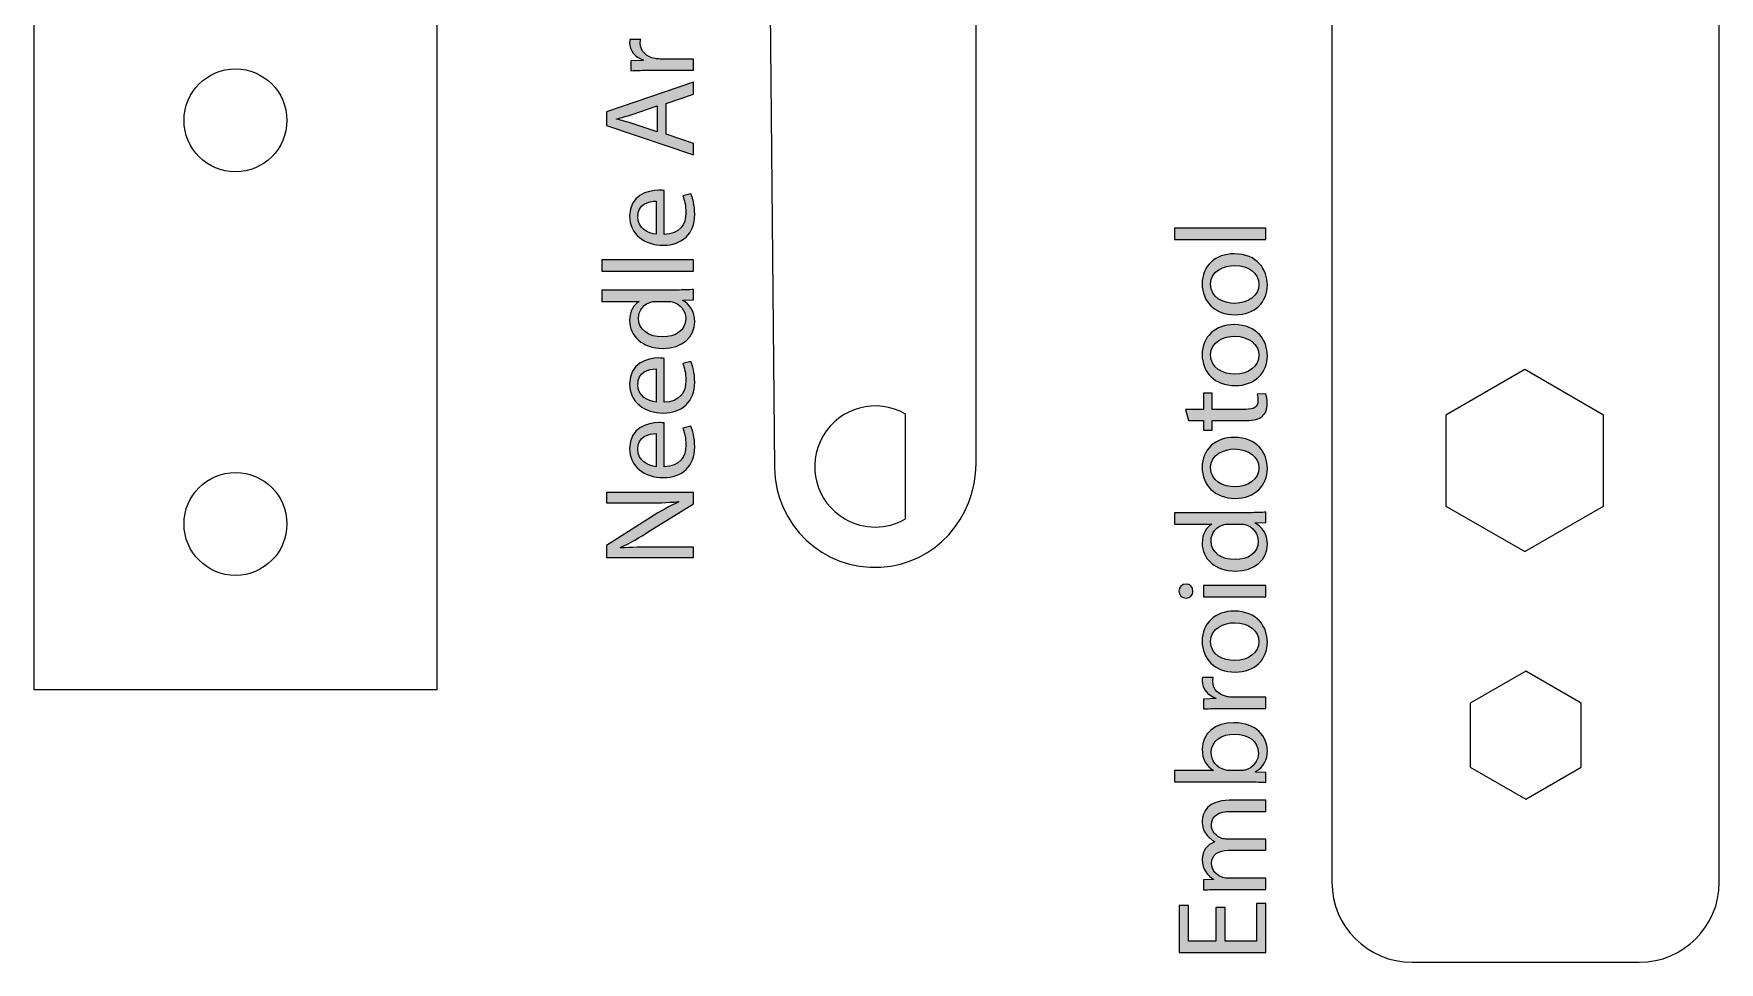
# Model space of a CAD drawing. Header units: millimetres. Extents: x 25 to 361, y -281 to -32.
# Drawn here: x 277.7 to 361.3, y -203.6 to -157.6 of the extents above; entities that cross this region are included whole.
import ezdxf

# ---------------------------------------------------------------- set-up
doc = ezdxf.new("R2010")
doc.units = ezdxf.units.MM
doc.header["$MEASUREMENT"] = 0
doc.layers.add('All Parts', color=7, linetype='Continuous', lineweight=0)
doc.layers.add('Text', color=7, linetype='Continuous', lineweight=0)

msp = doc.modelspace()

# ---------------------------------------------------------------- hatches: boundary and pattern name
at = {"layer": 'Text', "true_color": 0x0000ff, "transparency": 33554687}
h = msp.add_hatch(color=5, dxfattribs=at)
h.dxf.hatch_style = 2
edge = h.paths.add_edge_path()
edge.add_spline(control_points=[(308.303, -159.378), (307.939, -159.378), (307.626, -159.384), (307.338, -159.403), (307.338, -159.403), (307.338, -158.911), (307.338, -158.911), (307.338, -158.911), (307.945, -158.892), (307.945, -158.892), (307.945, -158.892), (307.945, -158.866), (307.945, -158.866), (307.53, -158.726), (307.268, -158.387), (307.268, -158.01), (307.268, -157.946), (307.275, -157.901), (307.287, -157.85), (307.287, -157.85), (307.818, -157.85), (307.818, -157.85), (307.805, -157.908), (307.799, -157.965), (307.799, -158.042), (307.799, -158.438), (308.099, -158.719), (308.52, -158.796), (308.597, -158.809), (308.687, -158.822), (308.783, -158.822), (308.783, -158.822), (310.431, -158.822), (310.431, -158.822), (310.431, -158.822), (310.431, -159.378), (310.431, -159.378), (310.431, -159.378), (308.303, -159.378), (308.303, -159.378)], knot_values=[0, 0, 0, 0, 1, 1, 1, 2, 2, 2, 3, 3, 3, 4, 4, 4, 5, 5, 5, 6, 6, 6, 7, 7, 7, 8, 8, 8, 9, 9, 9, 10, 10, 10, 11, 11, 11, 12, 12, 12, 13, 13, 13, 13], degree=3, periodic=0)
h = msp.add_hatch(color=5, dxfattribs=at)
h.dxf.hatch_style = 2
edge = h.paths.add_edge_path()
edge.add_spline(control_points=[(308.642, -161.142), (308.642, -161.142), (307.402, -161.564), (307.402, -161.564), (307.121, -161.66), (306.866, -161.724), (306.617, -161.788), (306.617, -161.788), (306.617, -161.8), (306.617, -161.8), (306.872, -161.864), (307.134, -161.935), (307.396, -162.018), (307.396, -162.018), (308.642, -162.439), (308.642, -162.439), (308.642, -162.439), (308.642, -161.142), (308.642, -161.142)], knot_values=[0, 0, 0, 0, 1, 1, 1, 2, 2, 2, 3, 3, 3, 4, 4, 4, 5, 5, 5, 6, 6, 6, 6], degree=3, periodic=0)
edge = h.paths.add_edge_path()
edge.add_spline(control_points=[(309.076, -162.554), (309.076, -162.554), (310.431, -163.002), (310.431, -163.002), (310.431, -163.002), (310.431, -163.577), (310.431, -163.577), (310.431, -163.577), (306.124, -162.113), (306.124, -162.113), (306.124, -162.113), (306.124, -161.443), (306.124, -161.443), (306.124, -161.443), (310.431, -159.973), (310.431, -159.973), (310.431, -159.973), (310.431, -160.567), (310.431, -160.567), (310.431, -160.567), (309.076, -161.027), (309.076, -161.027), (309.076, -161.027), (309.076, -162.554), (309.076, -162.554)], knot_values=[0, 0, 0, 0, 1, 1, 1, 2, 2, 2, 3, 3, 3, 4, 4, 4, 5, 5, 5, 6, 6, 6, 7, 7, 7, 8, 8, 8, 8], degree=3, periodic=0)
h = msp.add_hatch(color=5, dxfattribs=at)
h.dxf.hatch_style = 2
edge = h.paths.add_edge_path()
edge.add_spline(control_points=[(308.584, -165.866), (308.226, -165.859), (307.671, -166.013), (307.671, -166.645), (307.671, -167.214), (308.195, -167.463), (308.584, -167.507), (308.584, -167.507), (308.584, -165.866), (308.584, -165.866)], knot_values=[0, 0, 0, 0, 1, 1, 1, 2, 2, 2, 3, 3, 3, 3], degree=3, periodic=0)
edge = h.paths.add_edge_path()
edge.add_spline(control_points=[(308.987, -167.514), (309.747, -167.501), (310.06, -167.015), (310.06, -166.453), (310.06, -166.051), (309.99, -165.808), (309.901, -165.597), (309.901, -165.597), (310.303, -165.501), (310.303, -165.501), (310.393, -165.699), (310.495, -166.038), (310.495, -166.53), (310.495, -167.482), (309.869, -168.051), (308.936, -168.051), (308.003, -168.051), (307.268, -167.501), (307.268, -166.6), (307.268, -165.591), (308.156, -165.323), (308.725, -165.323), (308.84, -165.323), (308.929, -165.335), (308.987, -165.342), (308.987, -165.342), (308.987, -167.514), (308.987, -167.514)], knot_values=[0, 0, 0, 0, 1, 1, 1, 2, 2, 2, 3, 3, 3, 4, 4, 4, 5, 5, 5, 6, 6, 6, 7, 7, 7, 8, 8, 8, 9, 9, 9, 9], degree=3, periodic=0)
h = msp.add_hatch(color=5, dxfattribs=at)
h.dxf.hatch_style = 2
edge = h.paths.add_edge_path()
edge.add_spline(control_points=[(334.276, -167.766), (334.276, -167.766), (334.276, -167.204), (334.276, -167.204), (334.276, -167.204), (338.813, -167.204), (338.813, -167.204), (338.813, -167.204), (338.813, -167.766), (338.813, -167.766), (338.813, -167.766), (334.276, -167.766), (334.276, -167.766)], knot_values=[0, 0, 0, 0, 1, 1, 1, 2, 2, 2, 3, 3, 3, 4, 4, 4, 4], degree=3, periodic=0)
h = msp.add_hatch(color=5, dxfattribs=at)
h.dxf.hatch_style = 2
edge = h.paths.add_edge_path()
edge.add_spline(control_points=[(305.895, -169.335), (305.895, -169.335), (305.895, -168.773), (305.895, -168.773), (305.895, -168.773), (310.431, -168.773), (310.431, -168.773), (310.431, -168.773), (310.431, -169.335), (310.431, -169.335), (310.431, -169.335), (305.895, -169.335), (305.895, -169.335)], knot_values=[0, 0, 0, 0, 1, 1, 1, 2, 2, 2, 3, 3, 3, 4, 4, 4, 4], degree=3, periodic=0)
h = msp.add_hatch(color=5, dxfattribs=at)
h.dxf.hatch_style = 2
edge = h.paths.add_edge_path()
edge.add_spline(control_points=[(337.273, -170.93), (337.95, -170.93), (338.461, -170.54), (338.461, -169.99), (338.461, -169.454), (337.957, -169.051), (337.26, -169.051), (336.736, -169.051), (336.071, -169.313), (336.071, -169.978), (336.071, -170.642), (336.685, -170.93), (337.273, -170.93)], knot_values=[0, 0, 0, 0, 1, 1, 1, 2, 2, 2, 3, 3, 3, 4, 4, 4, 4], degree=3, periodic=0)
edge = h.paths.add_edge_path()
edge.add_spline(control_points=[(337.241, -168.476), (338.385, -168.476), (338.883, -169.269), (338.883, -170.016), (338.883, -170.853), (338.27, -171.498), (337.292, -171.498), (336.257, -171.498), (335.65, -170.821), (335.65, -169.965), (335.65, -169.077), (336.295, -168.476), (337.241, -168.476)], knot_values=[0, 0, 0, 0, 1, 1, 1, 2, 2, 2, 3, 3, 3, 4, 4, 4, 4], degree=3, periodic=0)
h = msp.add_hatch(color=5, dxfattribs=at)
h.dxf.hatch_style = 2
edge = h.paths.add_edge_path()
edge.add_spline(control_points=[(308.597, -170.832), (308.527, -170.832), (308.431, -170.838), (308.361, -170.857), (308.003, -170.94), (307.709, -171.247), (307.709, -171.669), (307.709, -172.25), (308.22, -172.595), (308.904, -172.595), (309.53, -172.595), (310.048, -172.289), (310.048, -171.682), (310.048, -171.305), (309.798, -170.959), (309.377, -170.857), (309.3, -170.838), (309.224, -170.832), (309.134, -170.832), (309.134, -170.832), (308.597, -170.832), (308.597, -170.832)], knot_values=[0, 0, 0, 0, 1, 1, 1, 2, 2, 2, 3, 3, 3, 4, 4, 4, 5, 5, 5, 6, 6, 6, 7, 7, 7, 7], degree=3, periodic=0)
edge = h.paths.add_edge_path()
edge.add_spline(control_points=[(305.895, -170.27), (305.895, -170.27), (309.632, -170.27), (309.632, -170.27), (309.907, -170.27), (310.22, -170.263), (310.431, -170.244), (310.431, -170.244), (310.431, -170.749), (310.431, -170.749), (310.431, -170.749), (309.894, -170.774), (309.894, -170.774), (309.894, -170.774), (309.894, -170.787), (309.894, -170.787), (310.239, -170.959), (310.501, -171.337), (310.501, -171.841), (310.501, -172.589), (309.869, -173.164), (308.929, -173.164), (307.901, -173.17), (307.268, -172.531), (307.268, -171.777), (307.268, -171.305), (307.492, -170.985), (307.741, -170.844), (307.741, -170.844), (307.741, -170.832), (307.741, -170.832), (307.741, -170.832), (305.895, -170.832), (305.895, -170.832), (305.895, -170.832), (305.895, -170.27), (305.895, -170.27)], knot_values=[0, 0, 0, 0, 1, 1, 1, 2, 2, 2, 3, 3, 3, 4, 4, 4, 5, 5, 5, 6, 6, 6, 7, 7, 7, 8, 8, 8, 9, 9, 9, 10, 10, 10, 11, 11, 11, 12, 12, 12, 12], degree=3, periodic=0)
h = msp.add_hatch(color=5, dxfattribs=at)
h.dxf.hatch_style = 2
edge = h.paths.add_edge_path()
edge.add_spline(control_points=[(337.273, -174.439), (337.95, -174.439), (338.461, -174.049), (338.461, -173.499), (338.461, -172.962), (337.957, -172.56), (337.26, -172.56), (336.736, -172.56), (336.071, -172.822), (336.071, -173.487), (336.071, -174.151), (336.685, -174.439), (337.273, -174.439)], knot_values=[0, 0, 0, 0, 1, 1, 1, 2, 2, 2, 3, 3, 3, 4, 4, 4, 4], degree=3, periodic=0)
edge = h.paths.add_edge_path()
edge.add_spline(control_points=[(337.241, -171.985), (338.385, -171.985), (338.883, -172.777), (338.883, -173.525), (338.883, -174.362), (338.27, -175.007), (337.292, -175.007), (336.257, -175.007), (335.65, -174.33), (335.65, -173.474), (335.65, -172.586), (336.295, -171.985), (337.241, -171.985)], knot_values=[0, 0, 0, 0, 1, 1, 1, 2, 2, 2, 3, 3, 3, 4, 4, 4, 4], degree=3, periodic=0)
h = msp.add_hatch(color=5, dxfattribs=at)
h.dxf.hatch_style = 2
edge = h.paths.add_edge_path()
edge.add_spline(control_points=[(308.584, -174.181), (308.226, -174.174), (307.671, -174.328), (307.671, -174.961), (307.671, -175.529), (308.195, -175.778), (308.584, -175.823), (308.584, -175.823), (308.584, -174.181), (308.584, -174.181)], knot_values=[0, 0, 0, 0, 1, 1, 1, 2, 2, 2, 3, 3, 3, 3], degree=3, periodic=0)
edge = h.paths.add_edge_path()
edge.add_spline(control_points=[(308.987, -175.829), (309.747, -175.816), (310.06, -175.331), (310.06, -174.769), (310.06, -174.366), (309.99, -174.123), (309.901, -173.913), (309.901, -173.913), (310.303, -173.817), (310.303, -173.817), (310.393, -174.015), (310.495, -174.354), (310.495, -174.845), (310.495, -175.797), (309.869, -176.366), (308.936, -176.366), (308.003, -176.366), (307.268, -175.816), (307.268, -174.916), (307.268, -173.906), (308.156, -173.638), (308.725, -173.638), (308.84, -173.638), (308.929, -173.651), (308.987, -173.657), (308.987, -173.657), (308.987, -175.829), (308.987, -175.829)], knot_values=[0, 0, 0, 0, 1, 1, 1, 2, 2, 2, 3, 3, 3, 4, 4, 4, 5, 5, 5, 6, 6, 6, 7, 7, 7, 8, 8, 8, 9, 9, 9, 9], degree=3, periodic=0)
h = msp.add_hatch(color=5, dxfattribs=at)
h.dxf.hatch_style = 2
edge = h.paths.add_edge_path()
edge.add_spline(control_points=[(334.832, -176.184), (334.832, -176.184), (335.72, -176.184), (335.72, -176.184), (335.72, -176.184), (335.72, -175.378), (335.72, -175.378), (335.72, -175.378), (336.148, -175.378), (336.148, -175.378), (336.148, -175.378), (336.148, -176.184), (336.148, -176.184), (336.148, -176.184), (337.816, -176.184), (337.816, -176.184), (338.2, -176.184), (338.417, -176.075), (338.417, -175.762), (338.417, -175.615), (338.397, -175.506), (338.378, -175.436), (338.378, -175.436), (338.8, -175.41), (338.8, -175.41), (338.845, -175.519), (338.876, -175.692), (338.876, -175.909), (338.876, -176.171), (338.793, -176.382), (338.64, -176.516), (338.474, -176.676), (338.2, -176.733), (337.835, -176.733), (337.835, -176.733), (336.148, -176.733), (336.148, -176.733), (336.148, -176.733), (336.148, -177.212), (336.148, -177.212), (336.148, -177.212), (335.72, -177.212), (335.72, -177.212), (335.72, -177.212), (335.72, -176.733), (335.72, -176.733), (335.72, -176.733), (334.979, -176.733), (334.979, -176.733), (334.979, -176.733), (334.832, -176.184), (334.832, -176.184)], knot_values=[0, 0, 0, 0, 1, 1, 1, 2, 2, 2, 3, 3, 3, 4, 4, 4, 5, 5, 5, 6, 6, 6, 7, 7, 7, 8, 8, 8, 9, 9, 9, 10, 10, 10, 11, 11, 11, 12, 12, 12, 13, 13, 13, 14, 14, 14, 15, 15, 15, 16, 16, 16, 17, 17, 17, 17], degree=3, periodic=0)
h = msp.add_hatch(color=5, dxfattribs=at)
h.dxf.hatch_style = 2
edge = h.paths.add_edge_path()
edge.add_spline(control_points=[(308.584, -177.383), (308.226, -177.377), (307.671, -177.53), (307.671, -178.162), (307.671, -178.731), (308.195, -178.98), (308.584, -179.025), (308.584, -179.025), (308.584, -177.383), (308.584, -177.383)], knot_values=[0, 0, 0, 0, 1, 1, 1, 2, 2, 2, 3, 3, 3, 3], degree=3, periodic=0)
edge = h.paths.add_edge_path()
edge.add_spline(control_points=[(308.987, -179.032), (309.747, -179.019), (310.06, -178.533), (310.06, -177.971), (310.06, -177.568), (309.99, -177.326), (309.901, -177.114), (309.901, -177.114), (310.303, -177.019), (310.303, -177.019), (310.393, -177.217), (310.495, -177.555), (310.495, -178.047), (310.495, -179), (309.869, -179.568), (308.936, -179.568), (308.003, -179.568), (307.268, -179.019), (307.268, -178.118), (307.268, -177.108), (308.156, -176.84), (308.725, -176.84), (308.84, -176.84), (308.929, -176.853), (308.987, -176.859), (308.987, -176.859), (308.987, -179.032), (308.987, -179.032)], knot_values=[0, 0, 0, 0, 1, 1, 1, 2, 2, 2, 3, 3, 3, 4, 4, 4, 5, 5, 5, 6, 6, 6, 7, 7, 7, 8, 8, 8, 9, 9, 9, 9], degree=3, periodic=0)
h = msp.add_hatch(color=5, dxfattribs=at)
h.dxf.hatch_style = 2
edge = h.paths.add_edge_path()
edge.add_spline(control_points=[(337.273, -180.025), (337.95, -180.025), (338.461, -179.635), (338.461, -179.086), (338.461, -178.549), (337.957, -178.147), (337.26, -178.147), (336.736, -178.147), (336.071, -178.408), (336.071, -179.073), (336.071, -179.738), (336.685, -180.025), (337.273, -180.025)], knot_values=[0, 0, 0, 0, 1, 1, 1, 2, 2, 2, 3, 3, 3, 4, 4, 4, 4], degree=3, periodic=0)
edge = h.paths.add_edge_path()
edge.add_spline(control_points=[(337.241, -177.571), (338.385, -177.571), (338.883, -178.364), (338.883, -179.111), (338.883, -179.948), (338.27, -180.593), (337.292, -180.593), (336.257, -180.593), (335.65, -179.916), (335.65, -179.06), (335.65, -178.172), (336.295, -177.571), (337.241, -177.571)], knot_values=[0, 0, 0, 0, 1, 1, 1, 2, 2, 2, 3, 3, 3, 4, 4, 4, 4], degree=3, periodic=0)
h = msp.add_hatch(color=5, dxfattribs=at)
h.dxf.hatch_style = 2
edge = h.paths.add_edge_path()
edge.add_spline(control_points=[(310.431, -183.531), (310.431, -183.531), (306.124, -183.531), (306.124, -183.531), (306.124, -183.531), (306.124, -182.924), (306.124, -182.924), (306.124, -182.924), (308.303, -181.544), (308.303, -181.544), (308.808, -181.224), (309.262, -180.975), (309.703, -180.771), (309.703, -180.771), (309.696, -180.758), (309.696, -180.758), (309.121, -180.809), (308.597, -180.822), (307.926, -180.822), (307.926, -180.822), (306.124, -180.822), (306.124, -180.822), (306.124, -180.822), (306.124, -180.298), (306.124, -180.298), (306.124, -180.298), (310.431, -180.298), (310.431, -180.298), (310.431, -180.298), (310.431, -180.86), (310.431, -180.86), (310.431, -180.86), (308.246, -182.228), (308.246, -182.228), (307.767, -182.528), (307.275, -182.815), (306.808, -183.033), (306.808, -183.033), (306.814, -183.052), (306.814, -183.052), (307.358, -183.02), (307.875, -183.007), (308.591, -183.007), (308.591, -183.007), (310.431, -183.007), (310.431, -183.007), (310.431, -183.007), (310.431, -183.531), (310.431, -183.531)], knot_values=[0, 0, 0, 0, 1, 1, 1, 2, 2, 2, 3, 3, 3, 4, 4, 4, 5, 5, 5, 6, 6, 6, 7, 7, 7, 8, 8, 8, 9, 9, 9, 10, 10, 10, 11, 11, 11, 12, 12, 12, 13, 13, 13, 14, 14, 14, 15, 15, 15, 16, 16, 16, 16], degree=3, periodic=0)
h = msp.add_hatch(color=5, dxfattribs=at)
h.dxf.hatch_style = 2
edge = h.paths.add_edge_path()
edge.add_spline(control_points=[(336.979, -181.866), (336.909, -181.866), (336.813, -181.872), (336.743, -181.892), (336.385, -181.975), (336.091, -182.281), (336.091, -182.703), (336.091, -183.285), (336.602, -183.63), (337.286, -183.63), (337.912, -183.63), (338.429, -183.323), (338.429, -182.716), (338.429, -182.339), (338.18, -181.994), (337.759, -181.892), (337.682, -181.872), (337.605, -181.866), (337.516, -181.866), (337.516, -181.866), (336.979, -181.866), (336.979, -181.866)], knot_values=[0, 0, 0, 0, 1, 1, 1, 2, 2, 2, 3, 3, 3, 4, 4, 4, 5, 5, 5, 6, 6, 6, 7, 7, 7, 7], degree=3, periodic=0)
edge = h.paths.add_edge_path()
edge.add_spline(control_points=[(334.276, -181.304), (334.276, -181.304), (338.014, -181.304), (338.014, -181.304), (338.289, -181.304), (338.602, -181.297), (338.813, -181.278), (338.813, -181.278), (338.813, -181.783), (338.813, -181.783), (338.813, -181.783), (338.276, -181.809), (338.276, -181.809), (338.276, -181.809), (338.276, -181.821), (338.276, -181.821), (338.621, -181.994), (338.883, -182.371), (338.883, -182.876), (338.883, -183.623), (338.25, -184.198), (337.311, -184.198), (336.282, -184.205), (335.65, -183.566), (335.65, -182.812), (335.65, -182.339), (335.873, -182.02), (336.123, -181.879), (336.123, -181.879), (336.123, -181.866), (336.123, -181.866), (336.123, -181.866), (334.276, -181.866), (334.276, -181.866), (334.276, -181.866), (334.276, -181.304), (334.276, -181.304)], knot_values=[0, 0, 0, 0, 1, 1, 1, 2, 2, 2, 3, 3, 3, 4, 4, 4, 5, 5, 5, 6, 6, 6, 7, 7, 7, 8, 8, 8, 9, 9, 9, 10, 10, 10, 11, 11, 11, 12, 12, 12, 12], degree=3, periodic=0)
h = msp.add_hatch(color=5, dxfattribs=at)
h.dxf.hatch_style = 2
edge = h.paths.add_edge_path()
edge.add_spline(control_points=[(338.813, -185.47), (338.813, -185.47), (335.72, -185.47), (335.72, -185.47), (335.72, -185.47), (335.72, -184.908), (335.72, -184.908), (335.72, -184.908), (338.813, -184.908), (338.813, -184.908), (338.813, -184.908), (338.813, -185.47), (338.813, -185.47)], knot_values=[0, 0, 0, 0, 1, 1, 1, 2, 2, 2, 3, 3, 3, 4, 4, 4, 4], degree=3, periodic=0)
edge = h.paths.add_edge_path()
edge.add_spline(control_points=[(334.851, -184.844), (335.043, -184.838), (335.196, -184.978), (335.196, -185.202), (335.196, -185.4), (335.043, -185.54), (334.851, -185.54), (334.653, -185.54), (334.5, -185.394), (334.5, -185.189), (334.5, -184.978), (334.653, -184.844), (334.851, -184.844)], knot_values=[0, 0, 0, 0, 1, 1, 1, 2, 2, 2, 3, 3, 3, 4, 4, 4, 4], degree=3, periodic=0)
h = msp.add_hatch(color=5, dxfattribs=at)
h.dxf.hatch_style = 2
edge = h.paths.add_edge_path()
edge.add_spline(control_points=[(337.273, -188.634), (337.95, -188.634), (338.461, -188.244), (338.461, -187.695), (338.461, -187.158), (337.957, -186.756), (337.26, -186.756), (336.736, -186.756), (336.071, -187.018), (336.071, -187.682), (336.071, -188.347), (336.685, -188.634), (337.273, -188.634)], knot_values=[0, 0, 0, 0, 1, 1, 1, 2, 2, 2, 3, 3, 3, 4, 4, 4, 4], degree=3, periodic=0)
edge = h.paths.add_edge_path()
edge.add_spline(control_points=[(337.241, -186.181), (338.385, -186.181), (338.883, -186.973), (338.883, -187.72), (338.883, -188.558), (338.27, -189.203), (337.292, -189.203), (336.257, -189.203), (335.65, -188.526), (335.65, -187.67), (335.65, -186.781), (336.295, -186.181), (337.241, -186.181)], knot_values=[0, 0, 0, 0, 1, 1, 1, 2, 2, 2, 3, 3, 3, 4, 4, 4, 4], degree=3, periodic=0)
h = msp.add_hatch(color=5, dxfattribs=at)
h.dxf.hatch_style = 2
edge = h.paths.add_edge_path()
edge.add_spline(control_points=[(336.685, -191.005), (336.321, -191.005), (336.008, -191.012), (335.72, -191.031), (335.72, -191.031), (335.72, -190.539), (335.72, -190.539), (335.72, -190.539), (336.327, -190.52), (336.327, -190.52), (336.327, -190.52), (336.327, -190.494), (336.327, -190.494), (335.912, -190.354), (335.65, -190.015), (335.65, -189.638), (335.65, -189.574), (335.656, -189.53), (335.669, -189.478), (335.669, -189.478), (336.199, -189.478), (336.199, -189.478), (336.187, -189.536), (336.18, -189.593), (336.18, -189.67), (336.18, -190.066), (336.48, -190.347), (336.902, -190.424), (336.979, -190.437), (337.068, -190.45), (337.164, -190.45), (337.164, -190.45), (338.813, -190.45), (338.813, -190.45), (338.813, -190.45), (338.813, -191.005), (338.813, -191.005), (338.813, -191.005), (336.685, -191.005), (336.685, -191.005)], knot_values=[0, 0, 0, 0, 1, 1, 1, 2, 2, 2, 3, 3, 3, 4, 4, 4, 5, 5, 5, 6, 6, 6, 7, 7, 7, 8, 8, 8, 9, 9, 9, 10, 10, 10, 11, 11, 11, 12, 12, 12, 13, 13, 13, 13], degree=3, periodic=0)
h = msp.add_hatch(color=5, dxfattribs=at)
h.dxf.hatch_style = 2
edge = h.paths.add_edge_path()
edge.add_spline(control_points=[(337.573, -194.086), (337.643, -194.086), (337.714, -194.073), (337.777, -194.061), (338.167, -193.952), (338.436, -193.626), (338.436, -193.217), (338.436, -192.629), (337.957, -192.278), (337.247, -192.278), (336.628, -192.278), (336.097, -192.597), (336.097, -193.198), (336.097, -193.581), (336.359, -193.939), (336.787, -194.054), (336.851, -194.067), (336.928, -194.086), (337.017, -194.086), (337.017, -194.086), (337.573, -194.086), (337.573, -194.086)], knot_values=[0, 0, 0, 0, 1, 1, 1, 2, 2, 2, 3, 3, 3, 4, 4, 4, 5, 5, 5, 6, 6, 6, 7, 7, 7, 7], degree=3, periodic=0)
edge = h.paths.add_edge_path()
edge.add_spline(control_points=[(338.813, -194.668), (338.602, -194.655), (338.289, -194.642), (338.014, -194.642), (338.014, -194.642), (334.276, -194.642), (334.276, -194.642), (334.276, -194.642), (334.276, -194.086), (334.276, -194.086), (334.276, -194.086), (336.219, -194.086), (336.219, -194.086), (336.219, -194.086), (336.219, -194.073), (336.219, -194.073), (335.873, -193.876), (335.65, -193.518), (335.65, -193.019), (335.65, -192.252), (336.289, -191.709), (337.228, -191.715), (338.334, -191.715), (338.883, -192.412), (338.883, -193.102), (338.883, -193.55), (338.71, -193.907), (338.301, -194.137), (338.301, -194.137), (338.301, -194.157), (338.301, -194.157), (338.301, -194.157), (338.813, -194.182), (338.813, -194.182), (338.813, -194.182), (338.813, -194.668), (338.813, -194.668)], knot_values=[0, 0, 0, 0, 1, 1, 1, 2, 2, 2, 3, 3, 3, 4, 4, 4, 5, 5, 5, 6, 6, 6, 7, 7, 7, 8, 8, 8, 9, 9, 9, 10, 10, 10, 11, 11, 11, 12, 12, 12, 12], degree=3, periodic=0)
h = msp.add_hatch(color=5, dxfattribs=at)
h.dxf.hatch_style = 2
edge = h.paths.add_edge_path()
edge.add_spline(control_points=[(336.557, -199.973), (336.238, -199.973), (335.976, -199.979), (335.72, -199.998), (335.72, -199.998), (335.72, -199.506), (335.72, -199.506), (335.72, -199.506), (336.219, -199.481), (336.219, -199.481), (336.219, -199.481), (336.219, -199.461), (336.219, -199.461), (335.925, -199.289), (335.65, -199.001), (335.65, -198.49), (335.65, -198.069), (335.905, -197.749), (336.27, -197.615), (336.27, -197.615), (336.27, -197.602), (336.27, -197.602), (336.097, -197.506), (335.963, -197.385), (335.867, -197.257), (335.727, -197.072), (335.65, -196.867), (335.65, -196.573), (335.65, -196.164), (335.918, -195.557), (336.992, -195.557), (336.992, -195.557), (338.813, -195.557), (338.813, -195.557), (338.813, -195.557), (338.813, -196.107), (338.813, -196.107), (338.813, -196.107), (337.062, -196.107), (337.062, -196.107), (336.468, -196.107), (336.11, -196.324), (336.11, -196.778), (336.11, -197.097), (336.346, -197.347), (336.621, -197.443), (336.698, -197.468), (336.8, -197.487), (336.902, -197.487), (336.902, -197.487), (338.813, -197.487), (338.813, -197.487), (338.813, -197.487), (338.813, -198.036), (338.813, -198.036), (338.813, -198.036), (336.96, -198.036), (336.96, -198.036), (336.468, -198.036), (336.11, -198.254), (336.11, -198.682), (336.11, -199.034), (336.391, -199.289), (336.672, -199.378), (336.755, -199.41), (336.851, -199.423), (336.947, -199.423), (336.947, -199.423), (338.813, -199.423), (338.813, -199.423), (338.813, -199.423), (338.813, -199.973), (338.813, -199.973), (338.813, -199.973), (336.557, -199.973), (336.557, -199.973)], knot_values=[0, 0, 0, 0, 1, 1, 1, 2, 2, 2, 3, 3, 3, 4, 4, 4, 5, 5, 5, 6, 6, 6, 7, 7, 7, 8, 8, 8, 9, 9, 9, 10, 10, 10, 11, 11, 11, 12, 12, 12, 13, 13, 13, 14, 14, 14, 15, 15, 15, 16, 16, 16, 17, 17, 17, 18, 18, 18, 19, 19, 19, 20, 20, 20, 21, 21, 21, 22, 22, 22, 23, 23, 23, 24, 24, 24, 25, 25, 25, 25], degree=3, periodic=0)
h = msp.add_hatch(color=5, dxfattribs=at)
h.dxf.hatch_style = 2
edge = h.paths.add_edge_path()
edge.add_spline(control_points=[(336.794, -200.868), (336.794, -200.868), (336.794, -202.542), (336.794, -202.542), (336.794, -202.542), (338.346, -202.542), (338.346, -202.542), (338.346, -202.542), (338.346, -200.676), (338.346, -200.676), (338.346, -200.676), (338.813, -200.676), (338.813, -200.676), (338.813, -200.676), (338.813, -203.098), (338.813, -203.098), (338.813, -203.098), (334.506, -203.098), (334.506, -203.098), (334.506, -203.098), (334.506, -200.773), (334.506, -200.773), (334.506, -200.773), (334.972, -200.773), (334.972, -200.773), (334.972, -200.773), (334.972, -202.542), (334.972, -202.542), (334.972, -202.542), (336.334, -202.542), (336.334, -202.542), (336.334, -202.542), (336.334, -200.868), (336.334, -200.868), (336.334, -200.868), (336.794, -200.868), (336.794, -200.868)], knot_values=[0, 0, 0, 0, 1, 1, 1, 2, 2, 2, 3, 3, 3, 4, 4, 4, 5, 5, 5, 6, 6, 6, 7, 7, 7, 8, 8, 8, 9, 9, 9, 10, 10, 10, 11, 11, 11, 12, 12, 12, 12], degree=3, periodic=0)

# ---------------------------------------------------------------- linework, layer by layer
at = {"layer": 'All Parts', "color": 18, "lineweight": 25, "true_color": 0x010101}
for points in [[(347.737, -176.468), (347.737, -180.977), (351.642, -183.232), (355.547, -180.977), (355.547, -176.468), (351.642, -174.214)], [(354.442, -193.916), (354.442, -190.741), (351.692, -189.153), (348.942, -190.741), (348.942, -193.916), (351.692, -195.504)]]:
    msp.add_lwpolyline(points, close=True, dxfattribs=at)
for centre in [(287.731, -161.862), (287.731, -181.862)]:
    msp.add_circle(centre, 2.55, dxfattribs=at)
for points, knots in [([(297.731, -190.072), (297.731, -190.072), (277.731, -190.072), (277.731, -190.072), (277.731, -190.072), (277.731, -120.436), (277.731, -120.436), (277.731, -117.995), (279.709, -116.016), (282.15, -116.016), (282.15, -116.016), (293.311, -116.016), (293.311, -116.016), (295.752, -116.016), (297.731, -117.995), (297.731, -120.436), (297.731, -120.436), (297.731, -190.072), (297.731, -190.072)], [0, 0, 0, 0, 1, 1, 1, 2, 2, 2, 3, 3, 3, 4, 4, 4, 5, 5, 5, 6, 6, 6, 6]), ([(361.284, -149.814), (361.284, -149.814), (361.284, -199.615), (361.284, -199.615), (361.284, -201.807), (359.507, -203.584), (357.315, -203.584), (357.315, -203.584), (346.055, -203.584), (346.055, -203.584), (343.863, -203.584), (342.086, -201.807), (342.086, -199.615), (342.086, -199.615), (342.086, -155.129), (342.086, -155.129), (342.086, -145.962), (340.845, -136.837), (338.397, -128.003), (338.397, -128.003), (337.277, -123.96), (337.277, -123.96), (336.749, -122.058), (337.864, -120.088), (339.766, -119.56), (339.766, -119.56), (341.155, -119.175), (341.155, -119.175), (341.155, -119.175), (343.187, -126.509), (343.187, -126.509), (343.187, -126.509), (348.711, -127.938), (348.711, -127.938), (348.711, -127.938), (352.715, -123.867), (352.715, -123.867), (352.715, -123.867), (350.68, -116.533), (350.68, -116.533), (350.68, -116.533), (352.072, -116.147), (352.072, -116.147), (353.974, -115.62), (355.944, -116.734), (356.472, -118.637), (356.472, -118.637), (357.591, -122.673), (357.591, -122.673), (360.042, -131.512), (361.284, -140.642), (361.284, -149.814)], [0, 0, 0, 0, 1, 1, 1, 2, 2, 2, 3, 3, 3, 4, 4, 4, 5, 5, 5, 6, 6, 6, 7, 7, 7, 8, 8, 8, 9, 9, 9, 10, 10, 10, 11, 11, 11, 12, 12, 12, 13, 13, 13, 14, 14, 14, 15, 15, 15, 16, 16, 16, 17, 17, 17, 17])]:
    msp.add_open_spline(points, degree=3, knots=knots, dxfattribs=at)
at = {"layer": 'All Parts', "color": 18, "lineweight": 25, "true_color": 0x000000}
for points, knots in [([(321.189, -128.283), (321.189, -128.283), (318.446, -116.708), (318.446, -116.708), (318.446, -116.708), (321.365, -116.016), (321.365, -116.016), (321.365, -116.016), (324.125, -127.664), (324.125, -127.664), (324.338, -128.563), (324.446, -129.483), (324.446, -130.406), (324.446, -130.406), (324.446, -178.875), (324.446, -178.875), (324.446, -181.555), (322.396, -183.866), (319.72, -184.009), (316.857, -184.163), (314.473, -181.901), (314.446, -179.064), (314.446, -179.064), (314.049, -137.272), (314.049, -137.272), (314.02, -134.209), (313.648, -131.158), (312.942, -128.176), (312.942, -128.176), (310.431, -117.58), (310.431, -117.58), (310.431, -117.58), (313.35, -116.888), (313.35, -116.888), (313.35, -116.888), (316.348, -129.538), (316.348, -129.538), (316.672, -130.906), (318.064, -131.743), (319.431, -131.375), (320.753, -131.02), (321.504, -129.615), (321.189, -128.283)], [0, 0, 0, 0, 1, 1, 1, 2, 2, 2, 3, 3, 3, 4, 4, 4, 5, 5, 5, 6, 6, 6, 7, 7, 7, 8, 8, 8, 9, 9, 9, 10, 10, 10, 11, 11, 11, 12, 12, 12, 13, 13, 13, 14, 14, 14, 14]), ([(320.946, -181.615), (320.018, -182.151), (318.874, -182.151), (317.946, -181.615), (316.511, -180.786), (316.019, -178.952), (316.848, -177.517), (317.676, -176.082), (319.511, -175.59), (320.946, -176.419), (320.946, -176.419), (320.946, -181.615), (320.946, -181.615)], [0, 0, 0, 0, 1, 1, 1, 2, 2, 2, 3, 3, 3, 4, 4, 4, 4])]:
    msp.add_open_spline(points, degree=3, knots=knots, dxfattribs=at)
at = {"layer": 'Text'}
for points, knots in [([(308.303, -159.378), (307.939, -159.378), (307.626, -159.384), (307.338, -159.403), (307.338, -159.403), (307.338, -158.911), (307.338, -158.911), (307.338, -158.911), (307.945, -158.892), (307.945, -158.892), (307.945, -158.892), (307.945, -158.866), (307.945, -158.866), (307.53, -158.726), (307.268, -158.387), (307.268, -158.01), (307.268, -157.946), (307.275, -157.901), (307.287, -157.85), (307.287, -157.85), (307.818, -157.85), (307.818, -157.85), (307.805, -157.908), (307.799, -157.965), (307.799, -158.042), (307.799, -158.438), (308.099, -158.719), (308.52, -158.796), (308.597, -158.809), (308.687, -158.822), (308.783, -158.822), (308.783, -158.822), (310.431, -158.822), (310.431, -158.822), (310.431, -158.822), (310.431, -159.378), (310.431, -159.378), (310.431, -159.378), (308.303, -159.378), (308.303, -159.378)], [0, 0, 0, 0, 1, 1, 1, 2, 2, 2, 3, 3, 3, 4, 4, 4, 5, 5, 5, 6, 6, 6, 7, 7, 7, 8, 8, 8, 9, 9, 9, 10, 10, 10, 11, 11, 11, 12, 12, 12, 13, 13, 13, 13]), ([(309.076, -162.554), (309.076, -162.554), (310.431, -163.002), (310.431, -163.002), (310.431, -163.002), (310.431, -163.577), (310.431, -163.577), (310.431, -163.577), (306.124, -162.113), (306.124, -162.113), (306.124, -162.113), (306.124, -161.443), (306.124, -161.443), (306.124, -161.443), (310.431, -159.973), (310.431, -159.973), (310.431, -159.973), (310.431, -160.567), (310.431, -160.567), (310.431, -160.567), (309.076, -161.027), (309.076, -161.027), (309.076, -161.027), (309.076, -162.554), (309.076, -162.554)], [0, 0, 0, 0, 1, 1, 1, 2, 2, 2, 3, 3, 3, 4, 4, 4, 5, 5, 5, 6, 6, 6, 7, 7, 7, 8, 8, 8, 8]), ([(308.642, -161.142), (308.642, -161.142), (307.402, -161.564), (307.402, -161.564), (307.121, -161.66), (306.866, -161.724), (306.617, -161.788), (306.617, -161.788), (306.617, -161.8), (306.617, -161.8), (306.872, -161.864), (307.134, -161.935), (307.396, -162.018), (307.396, -162.018), (308.642, -162.439), (308.642, -162.439), (308.642, -162.439), (308.642, -161.142), (308.642, -161.142)], [0, 0, 0, 0, 1, 1, 1, 2, 2, 2, 3, 3, 3, 4, 4, 4, 5, 5, 5, 6, 6, 6, 6]), ([(308.987, -167.514), (309.747, -167.501), (310.06, -167.015), (310.06, -166.453), (310.06, -166.051), (309.99, -165.808), (309.901, -165.597), (309.901, -165.597), (310.303, -165.501), (310.303, -165.501), (310.393, -165.699), (310.495, -166.038), (310.495, -166.53), (310.495, -167.482), (309.869, -168.051), (308.936, -168.051), (308.003, -168.051), (307.268, -167.501), (307.268, -166.6), (307.268, -165.591), (308.156, -165.323), (308.725, -165.323), (308.84, -165.323), (308.929, -165.335), (308.987, -165.342), (308.987, -165.342), (308.987, -167.514), (308.987, -167.514)], [0, 0, 0, 0, 1, 1, 1, 2, 2, 2, 3, 3, 3, 4, 4, 4, 5, 5, 5, 6, 6, 6, 7, 7, 7, 8, 8, 8, 9, 9, 9, 9]), ([(308.584, -165.866), (308.226, -165.859), (307.671, -166.013), (307.671, -166.645), (307.671, -167.214), (308.195, -167.463), (308.584, -167.507), (308.584, -167.507), (308.584, -165.866), (308.584, -165.866)], [0, 0, 0, 0, 1, 1, 1, 2, 2, 2, 3, 3, 3, 3]), ([(334.276, -167.766), (334.276, -167.766), (334.276, -167.204), (334.276, -167.204), (334.276, -167.204), (338.813, -167.204), (338.813, -167.204), (338.813, -167.204), (338.813, -167.766), (338.813, -167.766), (338.813, -167.766), (334.276, -167.766), (334.276, -167.766)], [0, 0, 0, 0, 1, 1, 1, 2, 2, 2, 3, 3, 3, 4, 4, 4, 4]), ([(305.895, -169.335), (305.895, -169.335), (305.895, -168.773), (305.895, -168.773), (305.895, -168.773), (310.431, -168.773), (310.431, -168.773), (310.431, -168.773), (310.431, -169.335), (310.431, -169.335), (310.431, -169.335), (305.895, -169.335), (305.895, -169.335)], [0, 0, 0, 0, 1, 1, 1, 2, 2, 2, 3, 3, 3, 4, 4, 4, 4]), ([(337.241, -168.476), (338.385, -168.476), (338.883, -169.269), (338.883, -170.016), (338.883, -170.853), (338.27, -171.498), (337.292, -171.498), (336.257, -171.498), (335.65, -170.821), (335.65, -169.965), (335.65, -169.077), (336.295, -168.476), (337.241, -168.476)], [0, 0, 0, 0, 1, 1, 1, 2, 2, 2, 3, 3, 3, 4, 4, 4, 4]), ([(337.273, -170.93), (337.95, -170.93), (338.461, -170.54), (338.461, -169.99), (338.461, -169.454), (337.957, -169.051), (337.26, -169.051), (336.736, -169.051), (336.071, -169.313), (336.071, -169.978), (336.071, -170.642), (336.685, -170.93), (337.273, -170.93)], [0, 0, 0, 0, 1, 1, 1, 2, 2, 2, 3, 3, 3, 4, 4, 4, 4]), ([(305.895, -170.27), (305.895, -170.27), (309.632, -170.27), (309.632, -170.27), (309.907, -170.27), (310.22, -170.263), (310.431, -170.244), (310.431, -170.244), (310.431, -170.749), (310.431, -170.749), (310.431, -170.749), (309.894, -170.774), (309.894, -170.774), (309.894, -170.774), (309.894, -170.787), (309.894, -170.787), (310.239, -170.959), (310.501, -171.337), (310.501, -171.841), (310.501, -172.589), (309.869, -173.164), (308.929, -173.164), (307.901, -173.17), (307.268, -172.531), (307.268, -171.777), (307.268, -171.305), (307.492, -170.985), (307.741, -170.844), (307.741, -170.844), (307.741, -170.832), (307.741, -170.832), (307.741, -170.832), (305.895, -170.832), (305.895, -170.832), (305.895, -170.832), (305.895, -170.27), (305.895, -170.27)], [0, 0, 0, 0, 1, 1, 1, 2, 2, 2, 3, 3, 3, 4, 4, 4, 5, 5, 5, 6, 6, 6, 7, 7, 7, 8, 8, 8, 9, 9, 9, 10, 10, 10, 11, 11, 11, 12, 12, 12, 12]), ([(308.597, -170.832), (308.527, -170.832), (308.431, -170.838), (308.361, -170.857), (308.003, -170.94), (307.709, -171.247), (307.709, -171.669), (307.709, -172.25), (308.22, -172.595), (308.904, -172.595), (309.53, -172.595), (310.048, -172.289), (310.048, -171.682), (310.048, -171.305), (309.798, -170.959), (309.377, -170.857), (309.3, -170.838), (309.224, -170.832), (309.134, -170.832), (309.134, -170.832), (308.597, -170.832), (308.597, -170.832)], [0, 0, 0, 0, 1, 1, 1, 2, 2, 2, 3, 3, 3, 4, 4, 4, 5, 5, 5, 6, 6, 6, 7, 7, 7, 7]), ([(337.241, -171.985), (338.385, -171.985), (338.883, -172.777), (338.883, -173.525), (338.883, -174.362), (338.27, -175.007), (337.292, -175.007), (336.257, -175.007), (335.65, -174.33), (335.65, -173.474), (335.65, -172.586), (336.295, -171.985), (337.241, -171.985)], [0, 0, 0, 0, 1, 1, 1, 2, 2, 2, 3, 3, 3, 4, 4, 4, 4]), ([(337.273, -174.439), (337.95, -174.439), (338.461, -174.049), (338.461, -173.499), (338.461, -172.962), (337.957, -172.56), (337.26, -172.56), (336.736, -172.56), (336.071, -172.822), (336.071, -173.487), (336.071, -174.151), (336.685, -174.439), (337.273, -174.439)], [0, 0, 0, 0, 1, 1, 1, 2, 2, 2, 3, 3, 3, 4, 4, 4, 4]), ([(308.987, -175.829), (309.747, -175.816), (310.06, -175.331), (310.06, -174.769), (310.06, -174.366), (309.99, -174.123), (309.901, -173.913), (309.901, -173.913), (310.303, -173.817), (310.303, -173.817), (310.393, -174.015), (310.495, -174.354), (310.495, -174.845), (310.495, -175.797), (309.869, -176.366), (308.936, -176.366), (308.003, -176.366), (307.268, -175.816), (307.268, -174.916), (307.268, -173.906), (308.156, -173.638), (308.725, -173.638), (308.84, -173.638), (308.929, -173.651), (308.987, -173.657), (308.987, -173.657), (308.987, -175.829), (308.987, -175.829)], [0, 0, 0, 0, 1, 1, 1, 2, 2, 2, 3, 3, 3, 4, 4, 4, 5, 5, 5, 6, 6, 6, 7, 7, 7, 8, 8, 8, 9, 9, 9, 9]), ([(308.584, -174.181), (308.226, -174.174), (307.671, -174.328), (307.671, -174.961), (307.671, -175.529), (308.195, -175.778), (308.584, -175.823), (308.584, -175.823), (308.584, -174.181), (308.584, -174.181)], [0, 0, 0, 0, 1, 1, 1, 2, 2, 2, 3, 3, 3, 3]), ([(334.832, -176.184), (334.832, -176.184), (335.72, -176.184), (335.72, -176.184), (335.72, -176.184), (335.72, -175.378), (335.72, -175.378), (335.72, -175.378), (336.148, -175.378), (336.148, -175.378), (336.148, -175.378), (336.148, -176.184), (336.148, -176.184), (336.148, -176.184), (337.816, -176.184), (337.816, -176.184), (338.2, -176.184), (338.417, -176.075), (338.417, -175.762), (338.417, -175.615), (338.397, -175.506), (338.378, -175.436), (338.378, -175.436), (338.8, -175.41), (338.8, -175.41), (338.845, -175.519), (338.876, -175.692), (338.876, -175.909), (338.876, -176.171), (338.793, -176.382), (338.64, -176.516), (338.474, -176.676), (338.2, -176.733), (337.835, -176.733), (337.835, -176.733), (336.148, -176.733), (336.148, -176.733), (336.148, -176.733), (336.148, -177.212), (336.148, -177.212), (336.148, -177.212), (335.72, -177.212), (335.72, -177.212), (335.72, -177.212), (335.72, -176.733), (335.72, -176.733), (335.72, -176.733), (334.979, -176.733), (334.979, -176.733), (334.979, -176.733), (334.832, -176.184), (334.832, -176.184)], [0, 0, 0, 0, 1, 1, 1, 2, 2, 2, 3, 3, 3, 4, 4, 4, 5, 5, 5, 6, 6, 6, 7, 7, 7, 8, 8, 8, 9, 9, 9, 10, 10, 10, 11, 11, 11, 12, 12, 12, 13, 13, 13, 14, 14, 14, 15, 15, 15, 16, 16, 16, 17, 17, 17, 17]), ([(308.987, -179.032), (309.747, -179.019), (310.06, -178.533), (310.06, -177.971), (310.06, -177.568), (309.99, -177.326), (309.901, -177.114), (309.901, -177.114), (310.303, -177.019), (310.303, -177.019), (310.393, -177.217), (310.495, -177.555), (310.495, -178.047), (310.495, -179), (309.869, -179.568), (308.936, -179.568), (308.003, -179.568), (307.268, -179.019), (307.268, -178.118), (307.268, -177.108), (308.156, -176.84), (308.725, -176.84), (308.84, -176.84), (308.929, -176.853), (308.987, -176.859), (308.987, -176.859), (308.987, -179.032), (308.987, -179.032)], [0, 0, 0, 0, 1, 1, 1, 2, 2, 2, 3, 3, 3, 4, 4, 4, 5, 5, 5, 6, 6, 6, 7, 7, 7, 8, 8, 8, 9, 9, 9, 9]), ([(308.584, -177.383), (308.226, -177.377), (307.671, -177.53), (307.671, -178.162), (307.671, -178.731), (308.195, -178.98), (308.584, -179.025), (308.584, -179.025), (308.584, -177.383), (308.584, -177.383)], [0, 0, 0, 0, 1, 1, 1, 2, 2, 2, 3, 3, 3, 3]), ([(337.241, -177.571), (338.385, -177.571), (338.883, -178.364), (338.883, -179.111), (338.883, -179.948), (338.27, -180.593), (337.292, -180.593), (336.257, -180.593), (335.65, -179.916), (335.65, -179.06), (335.65, -178.172), (336.295, -177.571), (337.241, -177.571)], [0, 0, 0, 0, 1, 1, 1, 2, 2, 2, 3, 3, 3, 4, 4, 4, 4]), ([(337.273, -180.025), (337.95, -180.025), (338.461, -179.635), (338.461, -179.086), (338.461, -178.549), (337.957, -178.147), (337.26, -178.147), (336.736, -178.147), (336.071, -178.408), (336.071, -179.073), (336.071, -179.738), (336.685, -180.025), (337.273, -180.025)], [0, 0, 0, 0, 1, 1, 1, 2, 2, 2, 3, 3, 3, 4, 4, 4, 4]), ([(310.431, -183.531), (310.431, -183.531), (306.124, -183.531), (306.124, -183.531), (306.124, -183.531), (306.124, -182.924), (306.124, -182.924), (306.124, -182.924), (308.303, -181.544), (308.303, -181.544), (308.808, -181.224), (309.262, -180.975), (309.703, -180.771), (309.703, -180.771), (309.696, -180.758), (309.696, -180.758), (309.121, -180.809), (308.597, -180.822), (307.926, -180.822), (307.926, -180.822), (306.124, -180.822), (306.124, -180.822), (306.124, -180.822), (306.124, -180.298), (306.124, -180.298), (306.124, -180.298), (310.431, -180.298), (310.431, -180.298), (310.431, -180.298), (310.431, -180.86), (310.431, -180.86), (310.431, -180.86), (308.246, -182.228), (308.246, -182.228), (307.767, -182.528), (307.275, -182.815), (306.808, -183.033), (306.808, -183.033), (306.814, -183.052), (306.814, -183.052), (307.358, -183.02), (307.875, -183.007), (308.591, -183.007), (308.591, -183.007), (310.431, -183.007), (310.431, -183.007), (310.431, -183.007), (310.431, -183.531), (310.431, -183.531)], [0, 0, 0, 0, 1, 1, 1, 2, 2, 2, 3, 3, 3, 4, 4, 4, 5, 5, 5, 6, 6, 6, 7, 7, 7, 8, 8, 8, 9, 9, 9, 10, 10, 10, 11, 11, 11, 12, 12, 12, 13, 13, 13, 14, 14, 14, 15, 15, 15, 16, 16, 16, 16]), ([(334.276, -181.304), (334.276, -181.304), (338.014, -181.304), (338.014, -181.304), (338.289, -181.304), (338.602, -181.297), (338.813, -181.278), (338.813, -181.278), (338.813, -181.783), (338.813, -181.783), (338.813, -181.783), (338.276, -181.809), (338.276, -181.809), (338.276, -181.809), (338.276, -181.821), (338.276, -181.821), (338.621, -181.994), (338.883, -182.371), (338.883, -182.876), (338.883, -183.623), (338.25, -184.198), (337.311, -184.198), (336.282, -184.205), (335.65, -183.566), (335.65, -182.812), (335.65, -182.339), (335.873, -182.02), (336.123, -181.879), (336.123, -181.879), (336.123, -181.866), (336.123, -181.866), (336.123, -181.866), (334.276, -181.866), (334.276, -181.866), (334.276, -181.866), (334.276, -181.304), (334.276, -181.304)], [0, 0, 0, 0, 1, 1, 1, 2, 2, 2, 3, 3, 3, 4, 4, 4, 5, 5, 5, 6, 6, 6, 7, 7, 7, 8, 8, 8, 9, 9, 9, 10, 10, 10, 11, 11, 11, 12, 12, 12, 12]), ([(336.979, -181.866), (336.909, -181.866), (336.813, -181.872), (336.743, -181.892), (336.385, -181.975), (336.091, -182.281), (336.091, -182.703), (336.091, -183.285), (336.602, -183.63), (337.286, -183.63), (337.912, -183.63), (338.429, -183.323), (338.429, -182.716), (338.429, -182.339), (338.18, -181.994), (337.759, -181.892), (337.682, -181.872), (337.605, -181.866), (337.516, -181.866), (337.516, -181.866), (336.979, -181.866), (336.979, -181.866)], [0, 0, 0, 0, 1, 1, 1, 2, 2, 2, 3, 3, 3, 4, 4, 4, 5, 5, 5, 6, 6, 6, 7, 7, 7, 7]), ([(334.851, -184.844), (335.043, -184.838), (335.196, -184.978), (335.196, -185.202), (335.196, -185.4), (335.043, -185.54), (334.851, -185.54), (334.653, -185.54), (334.5, -185.394), (334.5, -185.189), (334.5, -184.978), (334.653, -184.844), (334.851, -184.844)], [0, 0, 0, 0, 1, 1, 1, 2, 2, 2, 3, 3, 3, 4, 4, 4, 4]), ([(338.813, -185.47), (338.813, -185.47), (335.72, -185.47), (335.72, -185.47), (335.72, -185.47), (335.72, -184.908), (335.72, -184.908), (335.72, -184.908), (338.813, -184.908), (338.813, -184.908), (338.813, -184.908), (338.813, -185.47), (338.813, -185.47)], [0, 0, 0, 0, 1, 1, 1, 2, 2, 2, 3, 3, 3, 4, 4, 4, 4]), ([(337.241, -186.181), (338.385, -186.181), (338.883, -186.973), (338.883, -187.72), (338.883, -188.558), (338.27, -189.203), (337.292, -189.203), (336.257, -189.203), (335.65, -188.526), (335.65, -187.67), (335.65, -186.781), (336.295, -186.181), (337.241, -186.181)], [0, 0, 0, 0, 1, 1, 1, 2, 2, 2, 3, 3, 3, 4, 4, 4, 4]), ([(337.273, -188.634), (337.95, -188.634), (338.461, -188.244), (338.461, -187.695), (338.461, -187.158), (337.957, -186.756), (337.26, -186.756), (336.736, -186.756), (336.071, -187.018), (336.071, -187.682), (336.071, -188.347), (336.685, -188.634), (337.273, -188.634)], [0, 0, 0, 0, 1, 1, 1, 2, 2, 2, 3, 3, 3, 4, 4, 4, 4]), ([(336.685, -191.005), (336.321, -191.005), (336.008, -191.012), (335.72, -191.031), (335.72, -191.031), (335.72, -190.539), (335.72, -190.539), (335.72, -190.539), (336.327, -190.52), (336.327, -190.52), (336.327, -190.52), (336.327, -190.494), (336.327, -190.494), (335.912, -190.354), (335.65, -190.015), (335.65, -189.638), (335.65, -189.574), (335.656, -189.53), (335.669, -189.478), (335.669, -189.478), (336.199, -189.478), (336.199, -189.478), (336.187, -189.536), (336.18, -189.593), (336.18, -189.67), (336.18, -190.066), (336.48, -190.347), (336.902, -190.424), (336.979, -190.437), (337.068, -190.45), (337.164, -190.45), (337.164, -190.45), (338.813, -190.45), (338.813, -190.45), (338.813, -190.45), (338.813, -191.005), (338.813, -191.005), (338.813, -191.005), (336.685, -191.005), (336.685, -191.005)], [0, 0, 0, 0, 1, 1, 1, 2, 2, 2, 3, 3, 3, 4, 4, 4, 5, 5, 5, 6, 6, 6, 7, 7, 7, 8, 8, 8, 9, 9, 9, 10, 10, 10, 11, 11, 11, 12, 12, 12, 13, 13, 13, 13]), ([(338.813, -194.668), (338.602, -194.655), (338.289, -194.642), (338.014, -194.642), (338.014, -194.642), (334.276, -194.642), (334.276, -194.642), (334.276, -194.642), (334.276, -194.086), (334.276, -194.086), (334.276, -194.086), (336.219, -194.086), (336.219, -194.086), (336.219, -194.086), (336.219, -194.073), (336.219, -194.073), (335.873, -193.876), (335.65, -193.518), (335.65, -193.019), (335.65, -192.252), (336.289, -191.709), (337.228, -191.715), (338.334, -191.715), (338.883, -192.412), (338.883, -193.102), (338.883, -193.55), (338.71, -193.907), (338.301, -194.137), (338.301, -194.137), (338.301, -194.157), (338.301, -194.157), (338.301, -194.157), (338.813, -194.182), (338.813, -194.182), (338.813, -194.182), (338.813, -194.668), (338.813, -194.668)], [0, 0, 0, 0, 1, 1, 1, 2, 2, 2, 3, 3, 3, 4, 4, 4, 5, 5, 5, 6, 6, 6, 7, 7, 7, 8, 8, 8, 9, 9, 9, 10, 10, 10, 11, 11, 11, 12, 12, 12, 12]), ([(337.573, -194.086), (337.643, -194.086), (337.714, -194.073), (337.777, -194.061), (338.167, -193.952), (338.436, -193.626), (338.436, -193.217), (338.436, -192.629), (337.957, -192.278), (337.247, -192.278), (336.628, -192.278), (336.097, -192.597), (336.097, -193.198), (336.097, -193.581), (336.359, -193.939), (336.787, -194.054), (336.851, -194.067), (336.928, -194.086), (337.017, -194.086), (337.017, -194.086), (337.573, -194.086), (337.573, -194.086)], [0, 0, 0, 0, 1, 1, 1, 2, 2, 2, 3, 3, 3, 4, 4, 4, 5, 5, 5, 6, 6, 6, 7, 7, 7, 7]), ([(336.557, -199.973), (336.238, -199.973), (335.976, -199.979), (335.72, -199.998), (335.72, -199.998), (335.72, -199.506), (335.72, -199.506), (335.72, -199.506), (336.219, -199.481), (336.219, -199.481), (336.219, -199.481), (336.219, -199.461), (336.219, -199.461), (335.925, -199.289), (335.65, -199.001), (335.65, -198.49), (335.65, -198.069), (335.905, -197.749), (336.27, -197.615), (336.27, -197.615), (336.27, -197.602), (336.27, -197.602), (336.097, -197.506), (335.963, -197.385), (335.867, -197.257), (335.727, -197.072), (335.65, -196.867), (335.65, -196.573), (335.65, -196.164), (335.918, -195.557), (336.992, -195.557), (336.992, -195.557), (338.813, -195.557), (338.813, -195.557), (338.813, -195.557), (338.813, -196.107), (338.813, -196.107), (338.813, -196.107), (337.062, -196.107), (337.062, -196.107), (336.468, -196.107), (336.11, -196.324), (336.11, -196.778), (336.11, -197.097), (336.346, -197.347), (336.621, -197.443), (336.698, -197.468), (336.8, -197.487), (336.902, -197.487), (336.902, -197.487), (338.813, -197.487), (338.813, -197.487), (338.813, -197.487), (338.813, -198.036), (338.813, -198.036), (338.813, -198.036), (336.96, -198.036), (336.96, -198.036), (336.468, -198.036), (336.11, -198.254), (336.11, -198.682), (336.11, -199.034), (336.391, -199.289), (336.672, -199.378), (336.755, -199.41), (336.851, -199.423), (336.947, -199.423), (336.947, -199.423), (338.813, -199.423), (338.813, -199.423), (338.813, -199.423), (338.813, -199.973), (338.813, -199.973), (338.813, -199.973), (336.557, -199.973), (336.557, -199.973)], [0, 0, 0, 0, 1, 1, 1, 2, 2, 2, 3, 3, 3, 4, 4, 4, 5, 5, 5, 6, 6, 6, 7, 7, 7, 8, 8, 8, 9, 9, 9, 10, 10, 10, 11, 11, 11, 12, 12, 12, 13, 13, 13, 14, 14, 14, 15, 15, 15, 16, 16, 16, 17, 17, 17, 18, 18, 18, 19, 19, 19, 20, 20, 20, 21, 21, 21, 22, 22, 22, 23, 23, 23, 24, 24, 24, 25, 25, 25, 25]), ([(336.794, -200.868), (336.794, -200.868), (336.794, -202.542), (336.794, -202.542), (336.794, -202.542), (338.346, -202.542), (338.346, -202.542), (338.346, -202.542), (338.346, -200.676), (338.346, -200.676), (338.346, -200.676), (338.813, -200.676), (338.813, -200.676), (338.813, -200.676), (338.813, -203.098), (338.813, -203.098), (338.813, -203.098), (334.506, -203.098), (334.506, -203.098), (334.506, -203.098), (334.506, -200.773), (334.506, -200.773), (334.506, -200.773), (334.972, -200.773), (334.972, -200.773), (334.972, -200.773), (334.972, -202.542), (334.972, -202.542), (334.972, -202.542), (336.334, -202.542), (336.334, -202.542), (336.334, -202.542), (336.334, -200.868), (336.334, -200.868), (336.334, -200.868), (336.794, -200.868), (336.794, -200.868)], [0, 0, 0, 0, 1, 1, 1, 2, 2, 2, 3, 3, 3, 4, 4, 4, 5, 5, 5, 6, 6, 6, 7, 7, 7, 8, 8, 8, 9, 9, 9, 10, 10, 10, 11, 11, 11, 12, 12, 12, 12])]:
    msp.add_open_spline(points, degree=3, knots=knots, dxfattribs=at)

doc.saveas('drawing.dxf')
